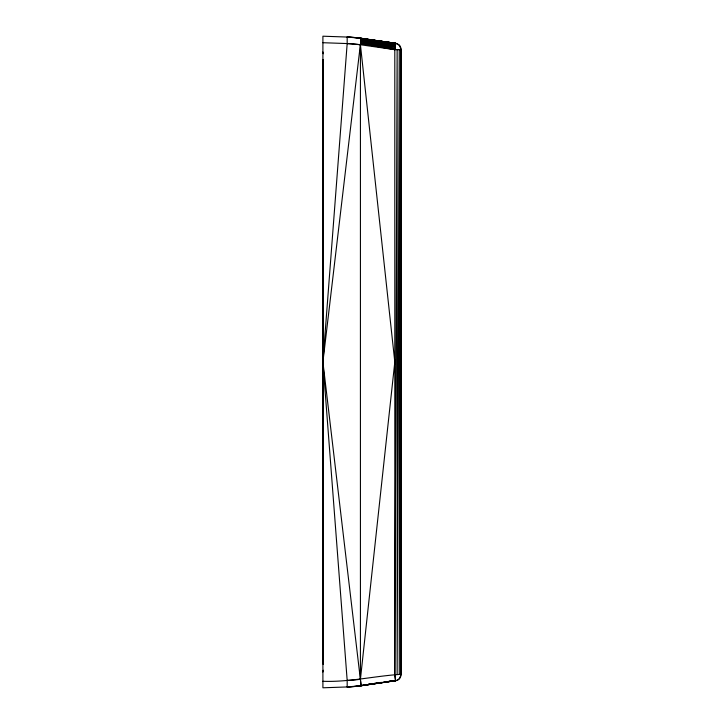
<?xml version="1.0" encoding="UTF-8"?>
<svg xmlns="http://www.w3.org/2000/svg" width="724" height="724" viewBox="0 0 724 724"><rect width="100%" height="100%" fill="white"/><g stroke="black" fill="none" stroke-linecap="round" stroke-linejoin="round"><path stroke-width="1.09" d="M361.059 38.707L395.503 43.214L399.503 45.404L401.096 49.666L400.653 674.334L400.653 49.666L399.268 674.334L399.268 49.666L397.141 674.334L397.141 49.666L394.806 674.334L395.521 680.75L361.122 685.709L347.176 686.949L322.904 687.8L322.904 36.2L347.176 37.051L361.122 38.291L395.53 43.331L394.806 49.666L394.806 674.334L395.53 680.669L361.122 685.709A130.501 130.429 89.9 0 1 347.176 686.949L347.167 686.768M347.167 37.232L347.176 37.051A130.501 130.429 -90 0 1 361.122 38.291L322.904 362L347.176 680.442L347.176 686.949A130.32 130.32 0 0 0 361.122 685.709L322.904 362L347.176 43.558L347.176 37.051A130.32 130.32 0 0 1 361.122 38.291L395.53 43.331L394.806 49.666L360.425 44.734L347.176 43.558L322.904 42.716M395.422 43.793L395.503 43.214L361.095 38.472L395.53 43.395L384.381 41.883M395.521 43.25L395.503 43.214A6.516 6.516 0 0 1 401.096 49.666L401.096 674.334L399.503 678.596L397.63 680.089L395.503 680.786L395.422 680.207M323.166 670.605L322.904 672.017A3.91 3.91 0 0 1 323.32 670.252M395.512 680.777L395.521 680.75A6.516 6.516 0 0 0 401.096 674.334L400.915 49.666L400.915 674.334L400.734 481.17M365.493 684.614L363.276 684.949L366.606 684.497M368.815 684.108L371.032 683.764M361.095 685.528L372.172 683.863M374.389 683.528L382.145 682.361M384.363 682.026L386.58 681.7M392.118 680.859L388.797 681.365L391.005 680.994M368.824 684.18L371.041 683.863M374.371 683.384L376.589 683.067M378.806 682.75L381.023 682.433M384.353 681.954L386.571 681.637M322.904 681.284C349.239 682.27 375.023 675.926 401.096 674.334M401.096 49.666L394.806 49.666L360.588 43.567L361.122 38.291M323.32 59.802L323.166 664.198L323.166 59.802L323.266 130.972M388.779 42.752L391.005 43.042M372.163 40.218L368.833 39.766L371.041 40.137M374.38 40.526L382.154 41.585M374.371 40.616L376.589 40.933M378.806 41.25L381.023 41.567M384.353 42.046L386.571 42.363M388.788 42.68L391.005 43.006M361.149 38.399L395.521 43.675L361.14 38.752L395.476 44.282L361.095 39.349L395.394 45.114L361.014 40.191L395.277 46.146L360.896 41.214L395.132 47.295L360.751 42.372L394.969 48.499L360.588 43.567L360.425 44.734L360.425 679.266L361.059 685.293M323.166 53.395L322.904 51.983A3.91 3.91 0 0 0 323.32 53.748M347.176 43.558A123.985 123.904 89.8 0 1 360.425 44.734L394.806 362L360.425 679.266A123.985 123.904 89.9 0 1 347.176 680.442M395.476 680.605L361.113 685.673L395.476 680.605M366.616 39.467L363.285 39.015L366.606 39.503"/></g></svg>
